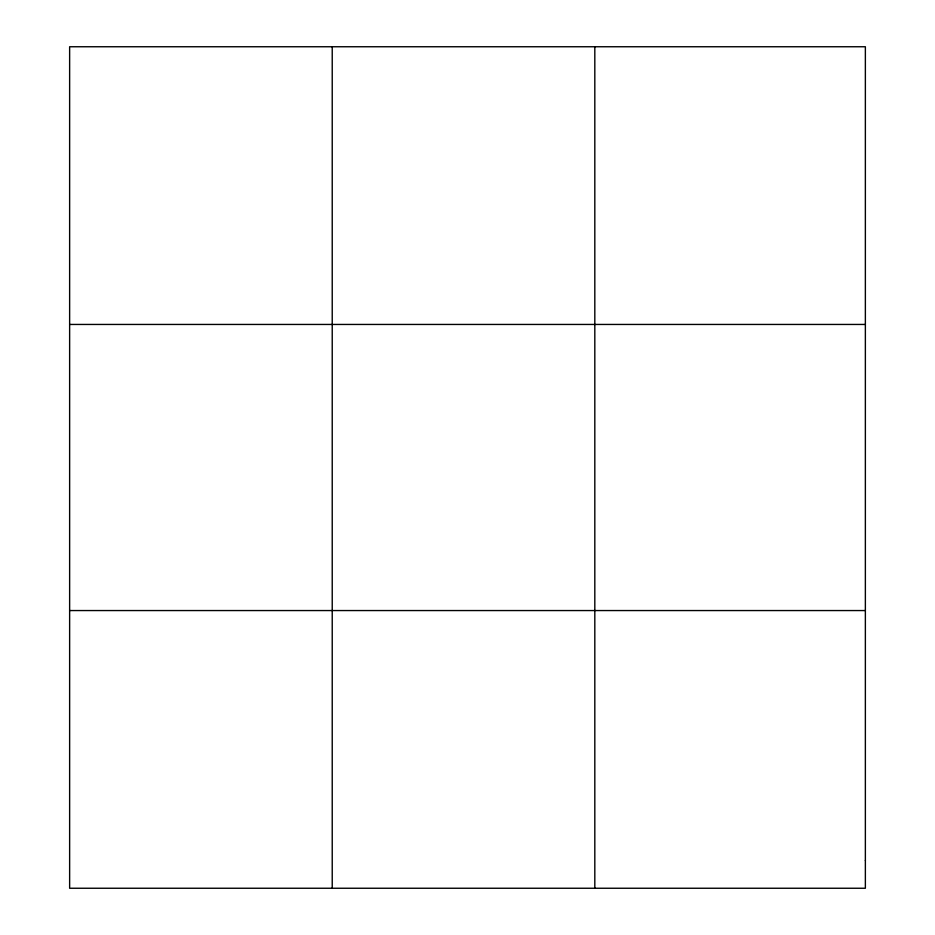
<?xml version="1.0" encoding="UTF-8"?>
<svg xmlns="http://www.w3.org/2000/svg" width="935" height="935" viewBox="0 0 935 935"><rect width="100%" height="100%" fill="white"/><g stroke="black" fill="none" stroke-linecap="round" stroke-linejoin="round"><path stroke-width="1.4" d="M332.229 46.75L332.229 888.25M594.812 46.75L594.812 888.25M69.634 324.445L865.366 324.445M69.634 610.555L865.366 610.555M865.366 860.481L865.366 888.25L69.634 888.25L69.634 46.75L865.366 46.75L865.366 860.481"/></g></svg>
